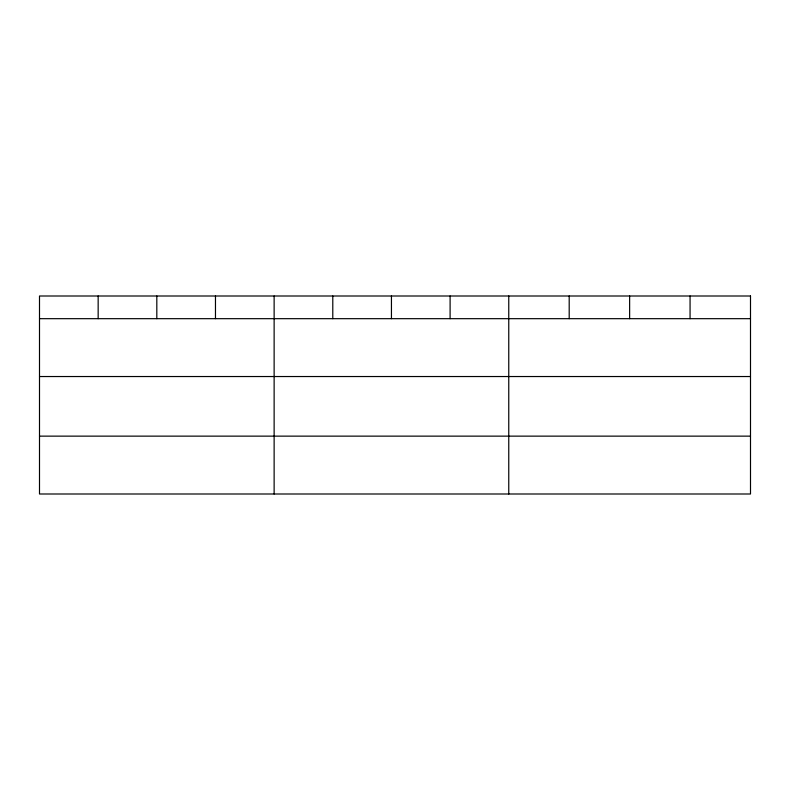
<?xml version="1.0" encoding="UTF-8"?>
<svg xmlns="http://www.w3.org/2000/svg" width="790" height="790" viewBox="0 0 790 790"><rect width="100%" height="100%" fill="white"/><g stroke="black" fill="none" stroke-linecap="round" stroke-linejoin="round"><path stroke-width="1.19" d="M39.5 318.676L750.5 318.676M39.5 376.534L750.5 376.534M39.5 436.139L750.5 436.139M690.065 296.003L690.065 318.676M629.63 296.003L629.63 318.676M569.195 296.003L569.195 318.676M508.76 296.003L508.76 493.997M450.103 296.003L450.103 318.676M391.445 296.003L391.445 318.676M332.788 296.003L332.788 318.676M274.13 296.003L274.13 493.997M215.472 296.003L215.472 318.676M156.815 296.003L156.815 318.676M98.158 296.003L98.158 318.676M750.5 296.003L39.5 296.003L39.5 493.997L750.5 493.997L750.5 296.003"/></g></svg>
